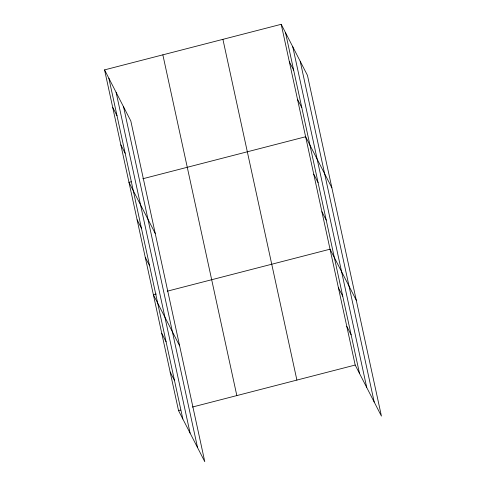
<?xml version="1.0" encoding="UTF-8"?>
<svg xmlns="http://www.w3.org/2000/svg" width="486" height="486" viewBox="0 0 486 486"><rect width="100%" height="100%" fill="white"/><g stroke="black" fill="none" stroke-linecap="round" stroke-linejoin="round"><path stroke-width="0.73" d="M104.563 69.881L130.813 120.959L204.788 461.7L178.538 410.627L104.563 69.881L281.212 24.3L307.462 75.373L381.437 416.119L355.187 365.041L281.212 24.3M131.159 181.764L128.972 182.329L155.222 233.401M142.817 178.757L305.627 136.748L331.871 187.821M156.304 294.024L153.388 294.771L179.638 345.85M167.233 291.199L330.037 249.19L356.287 300.263M178.538 410.627L180.725 410.062M192.383 407.055L355.187 365.041M289.352 61.783L293.659 70.166M297.487 99.266L301.8 107.649M313.762 174.225L318.075 182.615M321.902 211.708L326.209 220.091M338.42 287.809L342.733 296.193M346.804 326.428L351.117 334.811M112.697 107.363L117.011 115.747M120.838 144.846L125.145 153.23M137.113 219.812L141.42 228.195M145.247 257.294L149.56 265.678M161.771 333.39L166.078 341.773M170.155 372.009L174.462 380.392M300.22 61.285L374.196 402.031M292.76 46.771L366.736 387.518M285.525 32.684L359.5 373.43M222.916 39.342L296.897 380.088M162.859 54.839L236.834 395.586M123.572 106.871L197.547 447.612M116.111 92.358L190.087 433.099M108.87 78.27L182.845 419.011"/></g></svg>
